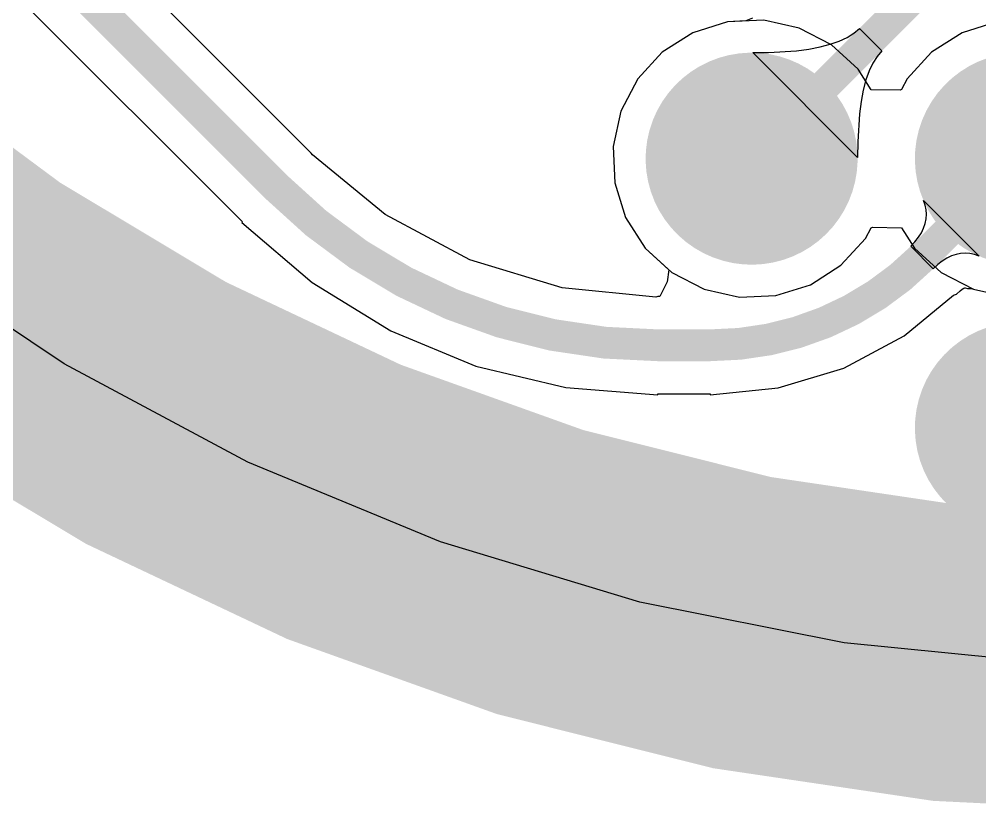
# Model space of a CAD drawing. Header units: millimetres. Extents: x 55.2 to 76.6, y 56.7 to 78.1.
# Drawn here: x 60.554 to 65.084, y 56.737 to 60.475 of the extents above; entities that cross this region are included whole.
import ezdxf

# ---------------------------------------------------------------- set-up
doc = ezdxf.new("R2010")
doc.units = ezdxf.units.MM
for name, color, linetype in [('BottomLayer', 5, 'Continuous'), ('Mechanical1', 6, 'Continuous'), ('MultiLayer', 9, 'Continuous'), ('PadHoleLayer', 156, 'Continuous'), ('TopLayer', 1, 'Continuous'), ('TopSolder', 216, 'Continuous')]:
    doc.layers.add(name, color=color, linetype=linetype)

# ---------------------------------------------------------------- blocks, each defined once
blk = doc.blocks.new('TESTPOINT_HOLE_5')
at = {"layer": 'BottomLayer', "const_width": 0.5}
blk.add_lwpolyline([(-0.25, 0, 1), (0.25, 0, 1)], format="xyb", close=True, dxfattribs=at)
at = {"layer": 'MultiLayer', "const_width": 0.5}
blk.add_lwpolyline([(-0.25, 0, 1), (0.25, 0, 1)], format="xyb", close=True, dxfattribs=at)
at = {"layer": 'PadHoleLayer', "const_width": 0.325}
blk.add_lwpolyline([(-0.1625, 0, 1), (0.1625, 0, 1)], format="xyb", close=True, dxfattribs=at)
at = {"layer": 'TopLayer', "const_width": 0.5}
blk.add_lwpolyline([(-0.25, 0, 1), (0.25, 0, 1)], format="xyb", close=True, dxfattribs=at)
blk = doc.blocks.new('TESTPOINT_HOLE_8')
at = {"layer": 'BottomLayer', "const_width": 0.5}
blk.add_lwpolyline([(-0.25, 0, 1), (0.25, 0, 1)], format="xyb", close=True, dxfattribs=at)
at = {"layer": 'MultiLayer', "const_width": 0.5}
blk.add_lwpolyline([(-0.25, 0, 1), (0.25, 0, 1)], format="xyb", close=True, dxfattribs=at)
at = {"layer": 'PadHoleLayer', "const_width": 0.325}
blk.add_lwpolyline([(-0.1625, 0, 1), (0.1625, 0, 1)], format="xyb", close=True, dxfattribs=at)
at = {"layer": 'TopLayer', "const_width": 0.5}
blk.add_lwpolyline([(-0.25, 0, 1), (0.25, 0, 1)], format="xyb", close=True, dxfattribs=at)
blk = doc.blocks.new('TESTPOINT_HOLE_9')
at = {"layer": 'BottomLayer', "const_width": 0.5}
blk.add_lwpolyline([(-0.25, 0, 1), (0.25, 0, 1)], format="xyb", close=True, dxfattribs=at)
at = {"layer": 'MultiLayer', "const_width": 0.5}
blk.add_lwpolyline([(-0.25, 0, 1), (0.25, 0, 1)], format="xyb", close=True, dxfattribs=at)
at = {"layer": 'PadHoleLayer', "const_width": 0.325}
blk.add_lwpolyline([(-0.1625, 0, 1), (0.1625, 0, 1)], format="xyb", close=True, dxfattribs=at)
at = {"layer": 'TopLayer', "const_width": 0.5}
blk.add_lwpolyline([(-0.25, 0, 1), (0.25, 0, 1)], format="xyb", close=True, dxfattribs=at)

msp = doc.modelspace()

# ---------------------------------------------------------------- linework, layer by layer
at = {"layer": 'BottomLayer'}
for p, q in [((61.9313, 59.8432), (60.8217, 60.9527)), ((60.4973, 60.6283), (61.6068, 59.5187)), ((63.8942, 60.4626), (63.7309, 60.4112)), ((63.9815, 60.4665), (63.8942, 60.4626)), ((64.012, 60.4793), (63.9815, 60.4665)), ((63.7309, 60.4112), (63.5866, 60.3192)), ((64.4586, 60.3892), (64.4903, 60.4092)), ((64.4903, 60.4092), (64.5167, 60.4317)), ((64.5167, 60.4317), (64.6227, 60.3257)), ((64.3314, 60.3437), (64.3791, 60.3564)), ((64.3791, 60.3564), (64.4215, 60.3716)), ((64.4215, 60.3716), (64.4586, 60.3892)), ((63.5866, 60.3192), (63.471, 60.193)), ((64.013, 60.317), (64.0873, 60.3174)), ((64.508, 59.822), (64.013, 60.317)), ((64.0873, 60.3174), (64.2201, 60.3257)), ((64.2201, 60.3257), (64.2784, 60.3335)), ((64.2784, 60.3335), (64.3314, 60.3437)), ((64.6227, 60.3257), (64.6002, 60.2993)), ((64.5802, 60.2676), (64.5626, 60.2305)), ((64.6002, 60.2993), (64.5802, 60.2676)), ((64.5626, 60.2305), (64.5474, 60.1881)), ((63.471, 60.193), (63.3919, 60.0412)), ((64.5474, 60.1881), (64.5347, 60.1404)), ((64.5347, 60.1404), (64.5245, 60.0874)), ((64.5245, 60.0874), (64.5167, 60.0291)), ((63.3919, 60.0412), (63.3549, 59.8741)), ((64.5167, 60.0291), (64.5084, 59.8963)), ((64.5084, 59.8963), (64.508, 59.822)), ((63.3549, 59.8741), (63.3624, 59.7032)), ((61.9367, 59.835), (61.9313, 59.8432)), ((62.2798, 59.5534), (61.9367, 59.835)), ((63.3624, 59.7032), (63.4138, 59.5399)), ((64.8261, 59.5985), (64.8183, 59.6204)), ((64.8183, 59.6204), (65.0814, 59.3573)), ((64.8309, 59.5765), (64.8261, 59.5985)), ((64.8327, 59.5547), (64.8309, 59.5765)), ((62.6798, 59.3397), (62.2798, 59.5534)), ((63.4138, 59.5399), (63.5058, 59.3956)), ((64.8269, 59.5112), (64.8313, 59.5329)), ((64.8313, 59.5329), (64.8327, 59.5547)), ((61.6068, 59.5187), (61.6039, 59.5158)), ((61.6039, 59.5158), (61.9349, 59.2332)), ((64.8088, 59.468), (64.8194, 59.4896)), ((64.8194, 59.4896), (64.8269, 59.5112)), ((64.7784, 59.4251), (64.7951, 59.4465)), ((64.7951, 59.4465), (64.8088, 59.468)), ((60.7658, 58.8494), (59.9488, 59.3952)), ((63.5058, 59.3956), (63.6173, 59.2934)), ((64.7586, 59.4037), (64.7784, 59.4251)), ((64.8647, 59.2976), (64.7586, 59.4037)), ((64.9506, 59.3584), (64.929, 59.3478)), ((64.9722, 59.3659), (64.9506, 59.3584)), ((64.9939, 59.3703), (64.9722, 59.3659)), ((65.0157, 59.3717), (64.9939, 59.3703)), ((65.0375, 59.3699), (65.0157, 59.3717)), ((65.0595, 59.3651), (65.0375, 59.3699)), ((65.0814, 59.3573), (65.0595, 59.3651)), ((63.1138, 59.208), (62.6798, 59.3397)), ((64.8861, 59.3174), (64.8647, 59.2976)), ((64.9075, 59.3341), (64.8861, 59.3174)), ((64.929, 59.3478), (64.9075, 59.3341)), ((63.6173, 59.2934), (63.6099, 59.2358)), ((61.9349, 59.2332), (62.3059, 59.0057)), ((63.6099, 59.2358), (63.5751, 59.1664)), ((63.5555, 59.1645), (63.1138, 59.208)), ((64.727, 58.9814), (64.9609, 59.1733)), ((64.9609, 59.1733), (64.975, 59.1785)), ((64.975, 59.1785), (64.9914, 59.1936)), ((64.9914, 59.1936), (65.0012, 59.2013)), ((65.0012, 59.2013), (65.0085, 59.2059)), ((65.0085, 59.2059), (65.0131, 59.2082)), ((65.0131, 59.2082), (65.0146, 59.2087)), ((65.0146, 59.2087), (65.0267, 59.2044)), ((65.0267, 59.2044), (65.0453, 59.2053)), ((65.0453, 59.2053), (65.0538, 59.2009)), ((65.0538, 59.2009), (65.2209, 59.1639)), ((63.5651, 59.1664), (63.5555, 59.1645)), ((63.5751, 59.1664), (63.5651, 59.1664)), ((62.3059, 59.0057), (62.708, 58.8392)), ((64.4426, 58.8293), (64.727, 58.9814)), ((61.6323, 58.3862), (60.7658, 58.8494)), ((62.708, 58.8392), (63.1312, 58.7376)), ((64.134, 58.7357), (64.4426, 58.8293)), ((63.1312, 58.7376), (63.5651, 58.7035)), ((63.813, 58.7041), (64.134, 58.7357)), ((63.5651, 58.7035), (63.5651, 58.7076)), ((63.5651, 58.7076), (63.813, 58.7076)), ((63.813, 58.7076), (63.813, 58.7041)), ((62.54, 58.0102), (61.6323, 58.3862)), ((63.4803, 57.725), (62.54, 58.0102)), ((64.4439, 57.5333), (63.4803, 57.725)), ((65.4217, 57.437), (64.4439, 57.5333))]:
    msp.add_line(p, q, dxfattribs=at)
at = {"layer": 'BottomLayer', "const_width": 0.15}
for points in [[(64.008, 59.817), (65.3841, 61.1931)], [(60.6595, 60.7905), (61.7691, 59.6809)], [(64.8117, 59.3507), (65.278, 59.817)], [(63.5651, 58.937), (63.813, 58.937)]]:
    msp.add_lwpolyline(points, dxfattribs=at)
at = {"layer": 'BottomLayer', "const_width": 0.075}
for points in [[(63.9705, 59.817, 1), (64.0455, 59.817, 1)], [(61.7316, 59.6809, 1), (61.8066, 59.6809, 1)], [(61.7316, 59.6809, 1), (61.8066, 59.6809, 1)], [(64.7742, 59.3507, 1), (64.8492, 59.3507, 1)], [(64.7742, 59.3507, 1), (64.8492, 59.3507, 1)], [(63.5276, 58.937, 1), (63.6026, 58.937, 1)], [(63.5276, 58.937, 1), (63.6026, 58.937, 1)], [(63.7755, 58.937, 1), (63.8505, 58.937, 1)], [(63.7755, 58.937, 1), (63.8505, 58.937, 1)]]:
    msp.add_lwpolyline(points, format="xyb", close=True, dxfattribs=at)
at = {"layer": 'BottomLayer', "const_width": 0.15}
for points in [[(63.5651, 58.937, -0.198912), (61.7691, 59.6809)], [(64.8117, 59.3507, -0.198912), (63.813, 58.937)]]:
    msp.add_lwpolyline(points, format="xyb", dxfattribs=at)
at = {"layer": 'Mechanical1', "const_width": 0.2}
msp.add_lwpolyline([(75.913, 67.437, 1), (55.913, 67.437, 1)], format="xyb", close=True, dxfattribs=at)
at = {"layer": 'TopLayer'}
for p, q in [((63.8942, 60.4626), (63.7309, 60.4112)), ((64.0651, 60.4701), (63.8942, 60.4626)), ((64.2322, 60.4331), (64.0651, 60.4701)), ((65.1642, 60.4626), (65.0009, 60.4112)), ((63.7309, 60.4112), (63.5866, 60.3192)), ((64.384, 60.354), (64.2322, 60.4331)), ((65.0009, 60.4112), (64.8566, 60.3192)), ((64.5102, 60.2384), (64.384, 60.354)), ((63.5866, 60.3192), (63.471, 60.193)), ((64.8566, 60.3192), (64.741, 60.193)), ((64.5714, 60.1424), (64.5102, 60.2384)), ((63.471, 60.193), (63.3919, 60.0412)), ((64.741, 60.193), (64.7147, 60.1425)), ((64.7086, 60.1399), (64.5714, 60.1424)), ((64.7147, 60.1425), (64.7086, 60.1399)), ((63.3919, 60.0412), (63.3549, 59.8741)), ((63.3549, 59.8741), (63.3624, 59.7032)), ((63.3624, 59.7032), (63.4138, 59.5399)), ((63.4138, 59.5399), (63.5058, 59.3956)), ((64.545, 59.441), (64.5713, 59.4915)), ((64.5713, 59.4915), (64.5774, 59.4941)), ((64.5774, 59.4941), (64.7146, 59.4916)), ((64.7146, 59.4916), (64.7758, 59.3956)), ((64.4294, 59.3148), (64.545, 59.441)), ((60.7658, 58.8494), (59.9488, 59.3952)), ((63.5058, 59.3956), (63.632, 59.28)), ((64.7758, 59.3956), (64.902, 59.28)), ((64.2851, 59.2228), (64.4294, 59.3148)), ((63.632, 59.28), (63.7838, 59.2009)), ((64.902, 59.28), (65.0538, 59.2009)), ((64.1218, 59.1714), (64.2851, 59.2228)), ((63.7838, 59.2009), (63.9509, 59.1639)), ((63.9509, 59.1639), (64.1218, 59.1714)), ((65.0538, 59.2009), (65.2209, 59.1639)), ((61.6323, 58.3862), (60.7658, 58.8494)), ((62.54, 58.0102), (61.6323, 58.3862)), ((63.4803, 57.725), (62.54, 58.0102)), ((64.4439, 57.5333), (63.4803, 57.725)), ((65.4217, 57.437), (64.4439, 57.5333))]:
    msp.add_line(p, q, dxfattribs=at)
at = {"layer": 'TopSolder', "const_width": 1.4}
msp.add_lwpolyline([(75.913, 67.437, 1), (55.913, 67.437, 1)], format="xyb", close=True, dxfattribs=at)

# ---------------------------------------------------------------- block references
for name, p, rotation in [('TESTPOINT_HOLE_9', (64.008, 59.817), 260), ('TESTPOINT_HOLE_8', (65.278, 59.817), 350), ('TESTPOINT_HOLE_5', (65.278, 58.547), 350)]:
    msp.add_blockref(name, p, dxfattribs=dict(rotation=rotation))

doc.saveas('drawing.dxf')
